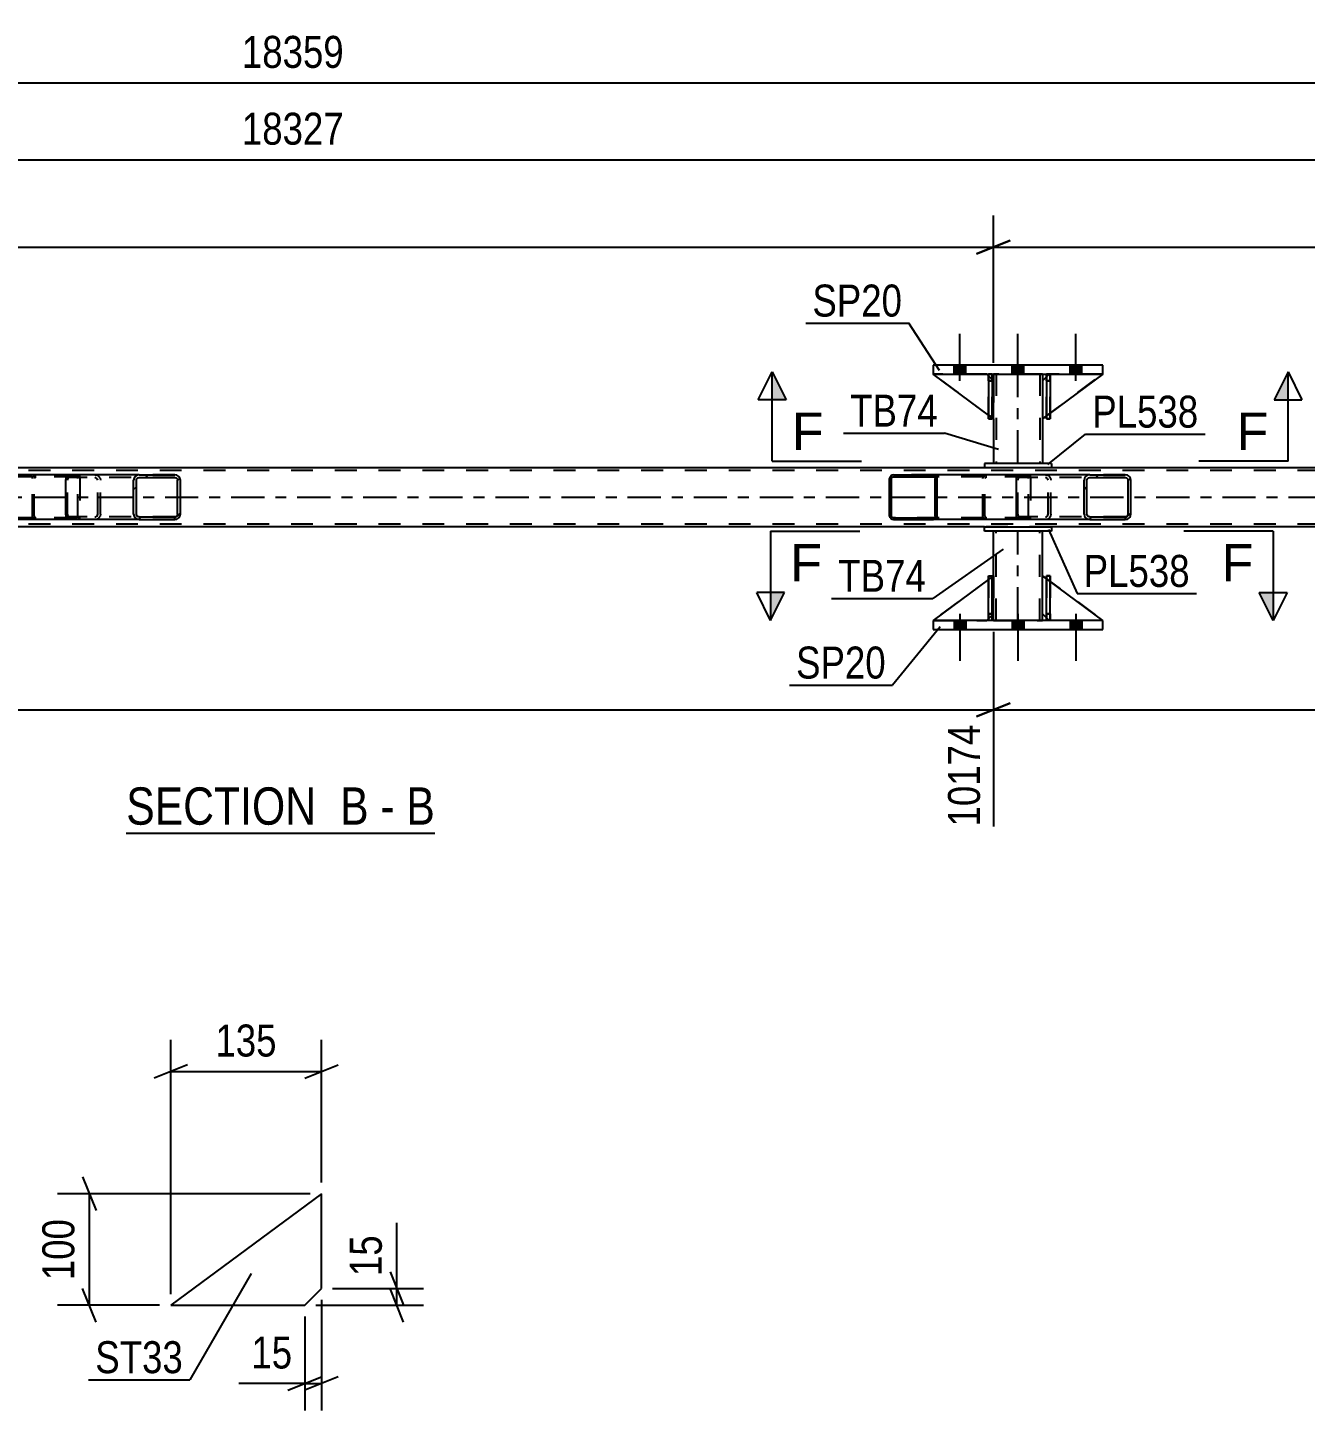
# Model space of a CAD drawing. Header units: millimetres. Extents: x 0 to 841, y 0 to 594.
# Drawn here: x 408 to 522.5, y 166.2 to 290.1 of the extents above; entities that cross this region are included whole.
import ezdxf

# ---------------------------------------------------------------- set-up
doc = ezdxf.new("R2010")
doc.units = ezdxf.units.MM
doc.linetypes.add('DXK_LINE_DOT2', pattern=[3.9198, 1.9599, -1.9599])
doc.linetypes.add('DXK_LINE_DOT3', pattern=[5.9187, 2.979, -0.9799, 0.9799, -0.9799])
doc.styles.add('Arial', font='ARIAL.TTF', dxfattribs={"height": 0.2})
doc.styles.add('Arial Narrow', font='ARIALN.TTF', dxfattribs={"height": 0.2})

# ---------------------------------------------------------------- blocks, each defined once
blk = doc.blocks.new('Unknown-814748569-12 - 2466')
at = {"color": 6, "linetype": 'Continuous'}
blk.add_line((416.86, 217.97), (444.5, 217.97), dxfattribs=at)
at = {"color": 0, "linetype": 'Continuous'}
for points in [[(434.97, 218.72), (434.97, 222.22), (416.86, 222.22), (416.86, 218.72)], [(438.57, 218.72), (438.57, 222.22), (436.02, 222.22), (436.02, 218.72)], [(440.9, 218.72), (440.9, 222.22), (439.62, 222.22), (439.62, 218.72)], [(444.5, 218.72), (444.5, 222.22), (441.95, 222.22), (441.95, 218.72)]]:
    blk.add_wipeout(points, dxfattribs=at)
at = {"color": 7, "linetype": 'Continuous', "style": 'Arial Narrow'}
for s, p in [('SECTION ', (416.86, 218.72)), ('B', (436.02, 218.72)), ('B', (441.95, 218.72)), ('-', (439.62, 218.72))]:
    blk.add_text(s, height=3.34, dxfattribs=at).set_placement(p)
blk = doc.blocks.new('Part-814748569-2548 - 2466')
at = {"color": 7, "linetype": 'DXK_LINE_DOT2'}
for p, q in [((762.85, 250.45), (100.73, 250.45)), ((499.73, 250.69), (493.73, 250.69)), ((762.85, 245.65), (100.73, 245.65)), ((499.73, 245.41), (493.73, 245.41))]:
    blk.add_line(p, q, dxfattribs=at)
at = {"color": 2, "linetype": 'Continuous'}
for p, q in [((493.73, 250.69), (244.33, 250.69)), ((664, 250.69), (499.73, 250.69)), ((493.73, 245.41), (244.33, 245.41)), ((664, 245.41), (499.73, 245.41))]:
    blk.add_line(p, q, dxfattribs=at)
at = {"color": 7, "linetype": 'DXK_LINE_DOT3'}
blk.add_line((100.73, 248.05), (762.85, 248.05), dxfattribs=at)
blk = doc.blocks.new('Bolt-814748569-2501 - 2466')
at = {"linetype": 'Continuous'}
for points in [[(491.01, 259.09), (492.05, 259.09), (492.05, 259.89), (491.01, 259.89)], [(491.01, 259.09), (492.05, 259.09), (492.05, 259.89), (491.01, 259.89)], [(491.01, 259.09), (492.05, 259.09), (492.05, 259.89), (491.01, 259.89)], [(496.21, 259.09), (497.25, 259.09), (497.25, 259.89), (496.21, 259.89)], [(496.21, 259.09), (497.25, 259.09), (497.25, 259.89), (496.21, 259.89)], [(501.41, 259.09), (502.45, 259.09), (502.45, 259.89), (501.41, 259.89)], [(501.41, 259.09), (502.45, 259.09), (502.45, 259.89), (501.41, 259.89)], [(501.41, 259.09), (502.45, 259.09), (502.45, 259.89), (501.41, 259.89)]]:
    blk.add_hatch(color=1, dxfattribs=at).paths.add_polyline_path(points)
at = {"color": 1, "linetype": 'Continuous'}
for p, q in [((491.53, 258.49), (491.53, 262.69)), ((491.53, 258.49), (491.53, 262.69)), ((491.53, 258.49), (491.53, 262.69)), ((496.73, 258.49), (496.73, 262.69)), ((496.73, 258.49), (496.73, 262.69)), ((501.93, 258.49), (501.93, 262.69)), ((501.93, 258.49), (501.93, 262.69)), ((501.93, 258.49), (501.93, 262.69)), ((491.01, 259.09), (491.01, 259.89)), ((491.01, 259.09), (491.01, 259.89)), ((491.01, 259.09), (491.01, 259.89)), ((492.05, 259.09), (492.05, 259.89)), ((492.05, 259.09), (492.05, 259.89)), ((492.05, 259.09), (492.05, 259.89)), ((496.21, 259.09), (496.21, 259.89)), ((496.21, 259.09), (496.21, 259.89)), ((497.25, 259.09), (497.25, 259.89)), ((497.25, 259.09), (497.25, 259.89)), ((501.41, 259.09), (501.41, 259.89)), ((501.41, 259.09), (501.41, 259.89)), ((501.41, 259.09), (501.41, 259.89)), ((502.45, 259.09), (502.45, 259.89)), ((502.45, 259.09), (502.45, 259.89)), ((502.45, 259.09), (502.45, 259.89))]:
    blk.add_line(p, q, dxfattribs=at)
blk = doc.blocks.new('Bolt-814748569-2502 - 2466')
at = {"linetype": 'Continuous'}
for points in [[(492.05, 237.01), (491.01, 237.01), (491.01, 236.21), (492.05, 236.21)], [(492.05, 237.01), (491.01, 237.01), (491.01, 236.21), (492.05, 236.21)], [(492.05, 237.01), (491.01, 237.01), (491.01, 236.21), (492.05, 236.21)], [(497.25, 237.01), (496.21, 237.01), (496.21, 236.21), (497.25, 236.21)], [(497.25, 237.01), (496.21, 237.01), (496.21, 236.21), (497.25, 236.21)], [(502.45, 237.01), (501.41, 237.01), (501.41, 236.21), (502.45, 236.21)], [(502.45, 237.01), (501.41, 237.01), (501.41, 236.21), (502.45, 236.21)], [(502.45, 237.01), (501.41, 237.01), (501.41, 236.21), (502.45, 236.21)]]:
    blk.add_hatch(color=1, dxfattribs=at).paths.add_polyline_path(points)
at = {"color": 1, "linetype": 'Continuous'}
for p, q in [((491.01, 237.01), (491.01, 236.21)), ((491.01, 237.01), (491.01, 236.21)), ((491.01, 237.01), (491.01, 236.21)), ((491.53, 237.61), (491.53, 233.41)), ((491.53, 237.61), (491.53, 233.41)), ((491.53, 237.61), (491.53, 233.41)), ((492.05, 237.01), (492.05, 236.21)), ((492.05, 237.01), (492.05, 236.21)), ((492.05, 237.01), (492.05, 236.21)), ((496.21, 237.01), (496.21, 236.21)), ((496.21, 237.01), (496.21, 236.21)), ((496.73, 237.61), (496.73, 233.41)), ((496.73, 237.61), (496.73, 233.41)), ((497.25, 237.01), (497.25, 236.21)), ((497.25, 237.01), (497.25, 236.21)), ((501.41, 237.01), (501.41, 236.21)), ((501.41, 237.01), (501.41, 236.21)), ((501.41, 237.01), (501.41, 236.21)), ((501.93, 237.61), (501.93, 233.41)), ((501.93, 237.61), (501.93, 233.41)), ((501.93, 237.61), (501.93, 233.41)), ((502.45, 237.01), (502.45, 236.21)), ((502.45, 237.01), (502.45, 236.21)), ((502.45, 237.01), (502.45, 236.21))]:
    blk.add_line(p, q, dxfattribs=at)
blk = doc.blocks.new('Part-814748569-2606 - 2466')
at = {"color": 7, "linetype": 'DXK_LINE_DOT2'}
for p, q in [((494.53, 255.09), (489.13, 259.09)), ((489.13, 259.09), (493.93, 259.09)), ((493.93, 259.09), (494.53, 258.49)), ((494.53, 258.49), (493.93, 259.09)), ((494.53, 258.49), (494.53, 255.09)), ((494.53, 258.49), (494.53, 258.49)), ((494.53, 258.49), (494.53, 255.09))]:
    blk.add_line(p, q, dxfattribs=at)
blk = doc.blocks.new('Part-814748569-2532 - 2466')
at = {"linetype": 'Continuous'}
h = blk.add_hatch(dxfattribs=at)
h.set_pattern_fill('', scale=0.7, style=0, pattern_type=0)
h.set_pattern_definition([(45, (489.4734, 249.8544), (-1.57154, 1.57154), [])])
h.paths.add_polyline_path([(489.5, 249.73), (489.47, 249.85), (489.4, 249.96), (489.29, 250.03), (489.16, 250.05), (485.58, 250.05), (485.45, 250.03), (485.34, 249.96), (485.27, 249.85), (485.24, 249.73), (485.24, 246.37), (485.27, 246.25), (485.34, 246.15), (485.45, 246.08), (485.58, 246.05), (489.16, 246.05), (489.29, 246.08), (489.4, 246.15), (489.47, 246.25), (489.5, 246.37)])
h.paths.add_polyline_path([(489.32, 246.31), (489.28, 246.26), (489.22, 246.22), (489.16, 246.21), (485.58, 246.21), (485.52, 246.22), (485.46, 246.26), (485.43, 246.31), (485.41, 246.37), (485.41, 249.73), (485.43, 249.79), (485.46, 249.85), (485.52, 249.88), (485.58, 249.89), (489.16, 249.89), (489.22, 249.88), (489.28, 249.85), (489.32, 249.79), (489.33, 249.73), (489.33, 246.37)])
at = {"color": 2, "linetype": 'Continuous'}
for p, q in [((485.27, 249.85), (485.24, 249.73)), ((485.24, 246.37), (485.24, 249.73)), ((485.41, 249.73), (485.43, 249.79)), ((485.41, 246.37), (485.41, 249.73)), ((485.43, 249.79), (485.46, 249.85)), ((485.58, 250.05), (485.45, 250.03)), ((485.46, 249.85), (485.52, 249.88)), ((485.52, 249.88), (485.58, 249.89)), ((485.58, 250.05), (489.16, 250.05)), ((485.58, 249.89), (489.16, 249.89)), ((496.86, 250.05), (489.16, 250.05)), ((489.29, 250.03), (489.16, 250.05)), ((489.16, 249.89), (489.22, 249.88)), ((489.22, 249.88), (489.28, 249.85)), ((489.28, 249.85), (489.32, 249.79)), ((489.32, 249.79), (489.33, 249.73)), ((489.33, 246.37), (489.33, 249.73)), ((489.5, 249.73), (489.47, 249.85)), ((489.5, 246.37), (489.5, 249.73)), ((485.24, 246.37), (485.27, 246.25)), ((485.43, 246.31), (485.41, 246.37)), ((485.46, 246.26), (485.43, 246.31)), ((485.45, 246.08), (485.58, 246.05)), ((485.52, 246.22), (485.46, 246.26)), ((485.58, 246.21), (485.52, 246.22)), ((485.58, 246.21), (489.16, 246.21)), ((485.58, 246.05), (489.16, 246.05)), ((489.22, 246.22), (489.16, 246.21)), ((489.16, 246.05), (489.29, 246.08)), ((496.86, 246.05), (489.16, 246.05)), ((489.28, 246.26), (489.22, 246.22)), ((489.32, 246.31), (489.28, 246.26)), ((489.33, 246.37), (489.32, 246.31)), ((489.47, 246.25), (489.5, 246.37))]:
    blk.add_line(p, q, dxfattribs=at)
at = {"color": 7, "linetype": 'DXK_LINE_DOT2'}
for p, q in [((489.16, 250.05), (485.58, 250.05)), ((497.51, 249.89), (485.58, 249.89)), ((493.59, 249.73), (493.62, 249.85)), ((493.59, 246.37), (493.59, 249.73)), ((493.78, 249.79), (493.76, 249.73)), ((493.76, 246.37), (493.76, 249.73)), ((493.81, 249.85), (493.78, 249.79)), ((493.8, 250.03), (493.93, 250.05)), ((493.81, 249.85), (493.83, 249.85)), ((493.83, 249.85), (493.87, 249.88)), ((493.87, 249.88), (493.93, 249.89)), ((497.51, 250.05), (496.86, 250.05)), ((497.51, 250.05), (497.64, 250.03)), ((497.57, 249.88), (497.51, 249.89)), ((497.63, 249.85), (497.57, 249.88)), ((497.67, 249.79), (497.63, 249.85)), ((497.68, 249.73), (497.67, 249.79)), ((497.68, 246.37), (497.68, 249.73)), ((497.82, 249.85), (497.84, 249.76)), ((497.84, 249.76), (497.85, 249.73)), ((497.85, 249.73), (497.85, 246.37)), ((497.51, 246.21), (485.58, 246.21)), ((489.16, 246.05), (485.58, 246.05)), ((493.62, 246.25), (493.59, 246.37)), ((493.76, 246.37), (493.78, 246.31)), ((493.78, 246.31), (493.81, 246.26)), ((493.93, 246.05), (493.8, 246.08)), ((493.81, 246.26), (493.83, 246.25)), ((493.83, 246.25), (493.87, 246.22)), ((493.87, 246.22), (493.93, 246.21)), ((497.51, 246.05), (496.86, 246.05)), ((497.51, 246.21), (497.57, 246.22)), ((497.64, 246.08), (497.51, 246.05)), ((497.57, 246.22), (497.63, 246.26)), ((497.63, 246.26), (497.67, 246.31)), ((497.67, 246.31), (497.68, 246.37)), ((497.85, 246.37), (497.82, 246.25))]:
    blk.add_line(p, q, dxfattribs=at)
at = {"color": 2, "linetype": 'Continuous'}
for centre, start, end in [((485.57, 249.72), 110.7583, 155.68), ((489.17, 249.72), 24.32, 69.2417), ((485.57, 246.39), 204.32, 249.2417), ((489.17, 246.39), 290.7583, 335.68)]:
    blk.add_arc(centre, 0.331, start, end, dxfattribs=at)
at = {"color": 7, "linetype": 'DXK_LINE_DOT2'}
for centre, start, end in [((493.92, 249.72), 110.7583, 155.68), ((497.52, 249.72), 24.32, 69.2417), ((493.92, 246.39), 204.32, 249.2417), ((497.52, 246.39), 290.7583, 335.68)]:
    blk.add_arc(centre, 0.331, start, end, dxfattribs=at)
blk = doc.blocks.new('Part-814748569-2533 - 2466')
at = {"linetype": 'Continuous'}
h = blk.add_hatch(dxfattribs=at)
h.set_pattern_fill('', scale=0.7, style=0, pattern_type=0)
h.set_pattern_definition([(45, (421.6711, 249.7557), (-1.57154, 1.57154), [])])
h.paths.add_polyline_path([(421.71, 249.57), (421.67, 249.76), (421.56, 249.91), (421.4, 250.02), (421.21, 250.05), (418.02, 250.05), (417.83, 250.02), (417.67, 249.91), (417.56, 249.76), (417.52, 249.57), (417.52, 246.53), (417.56, 246.35), (417.67, 246.19), (417.83, 246.09), (418.02, 246.05), (421.21, 246.05), (421.4, 246.09), (421.56, 246.19), (421.67, 246.35), (421.71, 246.53)])
h.paths.add_polyline_path([(421.44, 246.44), (421.38, 246.36), (421.3, 246.31), (421.21, 246.29), (418.02, 246.29), (417.93, 246.31), (417.84, 246.36), (417.79, 246.44), (417.77, 246.53), (417.77, 249.57), (417.79, 249.66), (417.84, 249.74), (417.93, 249.79), (418.02, 249.81), (421.21, 249.81), (421.3, 249.79), (421.38, 249.74), (421.44, 249.66), (421.46, 249.57), (421.46, 246.53)])
at = {"color": 2, "linetype": 'Continuous'}
for p, q in [((411.45, 249.57), (411.47, 249.76)), ((411.45, 246.53), (411.45, 249.57)), ((411.47, 249.76), (411.53, 249.91)), ((411.53, 249.91), (411.62, 250.02)), ((411.62, 250.02), (411.72, 250.05)), ((418.02, 250.05), (411.72, 250.05)), ((417.56, 249.76), (417.52, 249.57)), ((417.52, 246.53), (417.52, 249.57)), ((417.77, 249.57), (417.79, 249.66)), ((417.77, 246.53), (417.77, 249.57)), ((417.79, 249.66), (417.84, 249.74)), ((418.02, 250.05), (417.83, 250.02)), ((417.84, 249.74), (417.93, 249.79)), ((417.93, 249.79), (418.02, 249.81)), ((418.02, 250.05), (421.21, 250.05)), ((418.02, 249.81), (421.21, 249.81)), ((421.4, 250.02), (421.21, 250.05)), ((421.21, 249.81), (421.3, 249.79)), ((421.3, 249.79), (421.38, 249.74)), ((421.38, 249.74), (421.44, 249.66)), ((421.44, 249.66), (421.46, 249.57)), ((421.46, 246.53), (421.46, 249.57)), ((421.71, 249.57), (421.67, 249.76)), ((421.71, 246.53), (421.71, 249.57)), ((411.47, 246.35), (411.45, 246.53)), ((417.52, 246.53), (417.56, 246.35)), ((417.79, 246.44), (417.77, 246.53)), ((421.46, 246.53), (421.44, 246.44)), ((421.67, 246.35), (421.71, 246.53)), ((411.53, 246.19), (411.47, 246.35)), ((411.62, 246.09), (411.53, 246.19)), ((411.72, 246.05), (411.62, 246.09)), ((418.02, 246.05), (411.72, 246.05)), ((417.84, 246.36), (417.79, 246.44)), ((417.83, 246.09), (418.02, 246.05)), ((417.93, 246.31), (417.84, 246.36)), ((418.02, 246.29), (417.93, 246.31)), ((418.02, 246.29), (421.21, 246.29)), ((418.02, 246.05), (421.21, 246.05)), ((421.3, 246.31), (421.21, 246.29)), ((421.21, 246.05), (421.4, 246.09)), ((421.38, 246.36), (421.3, 246.31)), ((421.44, 246.44), (421.38, 246.36))]:
    blk.add_line(p, q, dxfattribs=at)
at = {"color": 7, "linetype": 'DXK_LINE_DOT2'}
for p, q in [((411.6, 249.66), (411.59, 249.57)), ((411.59, 246.53), (411.59, 249.57)), ((411.63, 249.74), (411.6, 249.66)), ((411.67, 249.79), (411.63, 249.74)), ((411.72, 249.81), (411.67, 249.79)), ((421.21, 249.81), (411.72, 249.81)), ((412.71, 249.81), (412.71, 250.05)), ((414.06, 250.05), (414.25, 250.02)), ((414.15, 249.79), (414.06, 249.81)), ((414.23, 249.74), (414.15, 249.79)), ((414.29, 249.66), (414.23, 249.74)), ((414.31, 249.57), (414.29, 249.66)), ((414.31, 246.53), (414.31, 249.57)), ((414.52, 249.76), (414.56, 249.57)), ((414.56, 246.53), (414.56, 249.57)), ((421.21, 250.05), (418.02, 250.05)), ((411.59, 246.53), (411.6, 246.44)), ((414.29, 246.44), (414.31, 246.53)), ((414.56, 246.53), (414.52, 246.35)), ((411.6, 246.44), (411.63, 246.36)), ((411.63, 246.36), (411.67, 246.31)), ((411.67, 246.31), (411.72, 246.29)), ((421.21, 246.29), (411.72, 246.29)), ((412.71, 246.05), (412.71, 246.29)), ((414.06, 246.29), (414.15, 246.31)), ((414.25, 246.09), (414.06, 246.05)), ((414.15, 246.31), (414.23, 246.36)), ((414.23, 246.36), (414.29, 246.44)), ((421.21, 246.05), (418.02, 246.05))]:
    blk.add_line(p, q, dxfattribs=at)
for centre, start, end in [((414.07, 249.56), 23.8494, 68.8059), ((414.07, 246.55), 291.1941, 336.1506)]:
    blk.add_arc(centre, 0.492, start, end, dxfattribs=at)
at = {"color": 2, "linetype": 'Continuous'}
for centre, start, end in [((418.01, 249.56), 111.1941, 156.1506), ((421.22, 249.56), 23.8494, 68.8059), ((418.01, 246.55), 203.8494, 248.8059), ((421.22, 246.55), 291.1941, 336.1506)]:
    blk.add_arc(centre, 0.492, start, end, dxfattribs=at)
blk = doc.blocks.new('Part-814748569-2603 - 2466')
at = {"color": 7, "linetype": 'DXK_LINE_DOT2'}
for p, q in [((494.09, 258.49), (494.09, 259.09)), ((494.09, 259.09), (494.09, 259.09)), ((494.09, 259.09), (494.09, 255.09)), ((494.41, 259.09), (494.09, 259.09)), ((494.41, 258.49), (494.41, 259.09)), ((494.41, 255.09), (494.41, 259.09)), ((494.09, 255.09), (494.09, 258.49)), ((494.09, 258.49), (494.41, 258.49)), ((494.41, 258.49), (494.41, 255.09)), ((494.09, 255.09), (494.41, 255.09))]:
    blk.add_line(p, q, dxfattribs=at)
blk = doc.blocks.new('Part-814748569-2605 - 2466')
at = {"color": 2, "linetype": 'Continuous'}
for p, q in [((494.41, 259.09), (494.09, 259.09)), ((494.09, 259.09), (494.09, 255.09)), ((494.41, 259.09), (494.41, 259.09)), ((494.41, 259.09), (494.41, 255.09)), ((494.41, 255.09), (494.09, 255.09))]:
    blk.add_line(p, q, dxfattribs=at)
at = {"color": 7, "linetype": 'DXK_LINE_DOT2'}
for p, q in [((494.09, 258.49), (494.09, 259.09)), ((494.41, 258.49), (494.41, 259.09)), ((494.41, 259.09), (494.41, 259.09)), ((494.41, 258.49), (494.09, 258.49)), ((494.09, 258.49), (494.09, 255.09)), ((494.41, 255.09), (494.41, 258.49))]:
    blk.add_line(p, q, dxfattribs=at)
blk = doc.blocks.new('Part-814748569-2607 - 2466')
at = {"color": 2, "linetype": 'Continuous'}
for p, q in [((494.09, 255.42), (489.13, 259.09)), ((494.09, 258.94), (493.93, 259.09)), ((494.53, 258.49), (494.41, 258.62)), ((494.53, 258.49), (494.53, 258.49)), ((494.53, 255.09), (494.53, 258.49)), ((494.41, 255.19), (494.53, 255.09)), ((494.53, 255.09), (494.53, 255.09))]:
    blk.add_line(p, q, dxfattribs=at)
at = {"color": 7, "linetype": 'DXK_LINE_DOT2'}
for p, q in [((493.93, 259.09), (489.13, 259.09)), ((493.93, 259.09), (494.53, 258.49)), ((494.41, 258.62), (494.09, 258.94)), ((494.53, 258.49), (494.53, 255.09)), ((494.41, 255.19), (494.09, 255.42))]:
    blk.add_line(p, q, dxfattribs=at)
blk = doc.blocks.new('Part-814748569-2608 - 2466')
at = {"color": 7, "linetype": 'DXK_LINE_DOT2'}
for p, q in [((499.53, 259.09), (498.93, 258.49)), ((498.93, 255.09), (504.33, 259.09)), ((504.33, 259.09), (499.53, 259.09)), ((498.93, 258.49), (498.93, 255.09))]:
    blk.add_line(p, q, dxfattribs=at)
blk = doc.blocks.new('Part-814748569-2627 - 2466')
at = {"color": 7, "linetype": 'DXK_LINE_DOT2'}
for p, q in [((499.29, 258.49), (499.29, 259.09)), ((499.29, 259.09), (499.29, 259.09)), ((499.29, 259.09), (499.29, 255.09)), ((499.61, 259.09), (499.29, 259.09)), ((499.61, 258.49), (499.61, 259.09)), ((499.61, 255.09), (499.61, 259.09)), ((499.29, 255.09), (499.29, 258.49)), ((499.29, 258.49), (499.61, 258.49)), ((499.61, 258.49), (499.61, 255.09)), ((499.29, 255.09), (499.61, 255.09))]:
    blk.add_line(p, q, dxfattribs=at)
blk = doc.blocks.new('Part-814748569-2685 - 2466')
at = {"color": 2, "linetype": 'Continuous'}
for p, q in [((499.61, 259.09), (499.29, 259.09)), ((499.29, 259.09), (499.29, 255.09)), ((499.61, 259.09), (499.61, 259.09)), ((499.61, 259.09), (499.61, 255.09)), ((499.61, 255.09), (499.29, 255.09))]:
    blk.add_line(p, q, dxfattribs=at)
at = {"color": 7, "linetype": 'DXK_LINE_DOT2'}
for p, q in [((499.29, 258.49), (499.29, 259.09)), ((499.61, 258.49), (499.61, 259.09)), ((499.61, 259.09), (499.61, 259.09)), ((499.61, 258.49), (499.29, 258.49)), ((499.29, 258.49), (499.29, 255.09)), ((499.61, 255.09), (499.61, 258.49))]:
    blk.add_line(p, q, dxfattribs=at)
blk = doc.blocks.new('Part-814748569-2690 - 2466')
at = {"color": 2, "linetype": 'Continuous'}
for p, q in [((494.53, 241.01), (494.53, 245.01)), ((498.93, 241.01), (498.93, 245.01)), ((494.53, 237.01), (494.53, 237.61)), ((498.93, 237.01), (498.93, 237.61))]:
    blk.add_line(p, q, dxfattribs=at)
at = {"color": 7, "linetype": 'DXK_LINE_DOT2'}
for p, q in [((498.93, 245.01), (494.53, 245.01)), ((494.77, 237.01), (494.77, 245.01)), ((498.69, 237.01), (498.69, 245.01)), ((494.53, 237.61), (494.53, 241.01)), ((498.93, 237.61), (498.93, 241.01)), ((494.53, 237.01), (498.93, 237.01))]:
    blk.add_line(p, q, dxfattribs=at)
at = {"color": 7, "linetype": 'DXK_LINE_DOT3'}
blk.add_line((496.73, 237.01), (496.73, 245.01), dxfattribs=at)
blk = doc.blocks.new('Part-814748569-2695 - 2466')
at = {"color": 2, "linetype": 'Continuous'}
for p, q in [((493.73, 245.41), (499.73, 245.41)), ((493.73, 245.01), (493.73, 245.41)), ((499.73, 245.41), (499.73, 245.01)), ((499.73, 245.01), (493.73, 245.01))]:
    blk.add_line(p, q, dxfattribs=at)
blk = doc.blocks.new('Part-814748569-2700 - 2466')
at = {"color": 2, "linetype": 'Continuous'}
for p, q in [((499.73, 251.09), (493.73, 251.09)), ((493.73, 251.09), (493.73, 250.69)), ((499.73, 250.69), (493.73, 250.69)), ((499.73, 251.09), (499.73, 250.69))]:
    blk.add_line(p, q, dxfattribs=at)
blk = doc.blocks.new('Part-814748569-2705 - 2466')
at = {"color": 2, "linetype": 'Continuous'}
for p, q in [((494.53, 259.09), (494.53, 258.49)), ((498.93, 259.09), (498.93, 258.49)), ((494.53, 255.09), (494.53, 251.09)), ((498.93, 255.09), (498.93, 251.09))]:
    blk.add_line(p, q, dxfattribs=at)
at = {"color": 7, "linetype": 'DXK_LINE_DOT2'}
for p, q in [((498.93, 259.09), (494.53, 259.09)), ((494.77, 259.09), (494.77, 251.09)), ((498.69, 259.09), (498.69, 251.09)), ((494.53, 258.49), (494.53, 255.09)), ((498.93, 258.49), (498.93, 255.09)), ((498.93, 251.09), (494.53, 251.09))]:
    blk.add_line(p, q, dxfattribs=at)
at = {"color": 7, "linetype": 'DXK_LINE_DOT3'}
blk.add_line((496.73, 251.09), (496.73, 259.09), dxfattribs=at)
blk = doc.blocks.new('Part-814748569-2712 - 2466')
at = {"color": 2, "linetype": 'Continuous'}
for p, q in [((499.29, 237.01), (499.29, 241.01)), ((499.29, 241.01), (499.61, 241.01)), ((499.61, 237.01), (499.61, 241.01)), ((499.29, 237.01), (499.29, 237.01)), ((499.61, 237.01), (499.29, 237.01))]:
    blk.add_line(p, q, dxfattribs=at)
at = {"color": 7, "linetype": 'DXK_LINE_DOT2'}
for p, q in [((499.29, 241.01), (499.29, 237.61)), ((499.61, 237.61), (499.61, 241.01)), ((499.29, 237.61), (499.29, 237.01)), ((499.29, 237.61), (499.61, 237.61)), ((499.61, 237.01), (499.61, 237.61)), ((499.61, 237.01), (499.61, 237.01))]:
    blk.add_line(p, q, dxfattribs=at)
blk = doc.blocks.new('Part-814748569-2714 - 2466')
at = {"color": 7, "linetype": 'DXK_LINE_DOT2'}
for p, q in [((499.61, 241.01), (499.29, 241.01)), ((499.29, 237.61), (499.29, 241.01)), ((499.29, 241.01), (499.29, 237.01)), ((499.61, 241.01), (499.61, 237.61)), ((499.61, 237.01), (499.61, 241.01)), ((499.61, 237.61), (499.29, 237.61)), ((499.29, 237.01), (499.29, 237.61)), ((499.61, 237.01), (499.29, 237.01)), ((499.61, 237.61), (499.61, 237.01)), ((499.61, 237.01), (499.61, 237.01))]:
    blk.add_line(p, q, dxfattribs=at)
blk = doc.blocks.new('Part-814748569-2716 - 2466')
at = {"linetype": 'Continuous'}
h = blk.add_hatch(dxfattribs=at)
h.set_pattern_fill('', scale=0.7, style=0, pattern_type=0)
h.set_pattern_definition([(45, (404.3392, 249.8544), (-1.57154, 1.57154), [])])
h.paths.add_polyline_path([(404.37, 249.73), (404.34, 249.85), (404.27, 249.96), (404.15, 250.03), (404.02, 250.05), (400.45, 250.05), (400.32, 250.03), (400.21, 249.96), (400.13, 249.85), (400.11, 249.73), (400.11, 246.37), (400.13, 246.25), (400.21, 246.15), (400.32, 246.08), (400.45, 246.05), (404.02, 246.05), (404.15, 246.08), (404.27, 246.15), (404.34, 246.25), (404.37, 246.37)])
h.paths.add_polyline_path([(404.18, 246.31), (404.14, 246.26), (404.09, 246.22), (404.02, 246.21), (400.45, 246.21), (400.38, 246.22), (400.33, 246.26), (400.29, 246.31), (400.28, 246.37), (400.28, 249.73), (400.29, 249.79), (400.33, 249.85), (400.38, 249.88), (400.45, 249.89), (404.02, 249.89), (404.09, 249.88), (404.14, 249.85), (404.18, 249.79), (404.19, 249.73), (404.19, 246.37)])
at = {"color": 2, "linetype": 'Continuous'}
for p, q in [((400.13, 249.85), (400.11, 249.73)), ((400.11, 246.37), (400.11, 249.73)), ((400.28, 249.73), (400.29, 249.79)), ((400.28, 246.37), (400.28, 249.73)), ((400.29, 249.79), (400.33, 249.85)), ((400.45, 250.05), (400.32, 250.03)), ((400.33, 249.85), (400.38, 249.88)), ((400.38, 249.88), (400.45, 249.89)), ((400.45, 250.05), (404.02, 250.05)), ((400.45, 249.89), (404.02, 249.89)), ((411.72, 250.05), (404.02, 250.05)), ((404.15, 250.03), (404.02, 250.05)), ((404.02, 249.89), (404.09, 249.88)), ((404.09, 249.88), (404.14, 249.85)), ((404.14, 249.85), (404.18, 249.79)), ((404.18, 249.79), (404.19, 249.73)), ((404.19, 246.37), (404.19, 249.73)), ((404.37, 249.73), (404.34, 249.85)), ((404.37, 246.37), (404.37, 249.73)), ((400.11, 246.37), (400.13, 246.25)), ((400.29, 246.31), (400.28, 246.37)), ((400.33, 246.26), (400.29, 246.31)), ((400.32, 246.08), (400.45, 246.05)), ((400.38, 246.22), (400.33, 246.26)), ((400.45, 246.21), (400.38, 246.22)), ((400.45, 246.21), (404.02, 246.21)), ((400.45, 246.05), (404.02, 246.05)), ((404.09, 246.22), (404.02, 246.21)), ((404.02, 246.05), (404.15, 246.08)), ((411.72, 246.05), (404.02, 246.05)), ((404.14, 246.26), (404.09, 246.22)), ((404.18, 246.31), (404.14, 246.26)), ((404.19, 246.37), (404.18, 246.31)), ((404.34, 246.25), (404.37, 246.37))]:
    blk.add_line(p, q, dxfattribs=at)
at = {"color": 7, "linetype": 'DXK_LINE_DOT2'}
for p, q in [((404.02, 250.05), (400.45, 250.05)), ((412.37, 249.89), (400.45, 249.89)), ((408.46, 249.73), (408.48, 249.85)), ((408.46, 246.37), (408.46, 249.73)), ((408.64, 249.79), (408.63, 249.73)), ((408.63, 246.37), (408.63, 249.73)), ((408.68, 249.85), (408.64, 249.79)), ((408.67, 250.03), (408.8, 250.05)), ((408.68, 249.85), (408.69, 249.85)), ((408.69, 249.85), (408.73, 249.88)), ((408.73, 249.88), (408.8, 249.89)), ((412.37, 250.05), (411.72, 250.05)), ((412.37, 250.05), (412.5, 250.03)), ((412.44, 249.88), (412.37, 249.89)), ((412.49, 249.85), (412.44, 249.88)), ((412.53, 249.79), (412.49, 249.85)), ((412.54, 249.73), (412.53, 249.79)), ((412.54, 246.37), (412.54, 249.73)), ((412.69, 249.85), (412.71, 249.76)), ((412.71, 249.76), (412.71, 249.73)), ((412.71, 249.73), (412.71, 246.37)), ((412.37, 246.21), (400.45, 246.21)), ((404.02, 246.05), (400.45, 246.05)), ((408.48, 246.25), (408.46, 246.37)), ((408.63, 246.37), (408.64, 246.31)), ((408.64, 246.31), (408.68, 246.26)), ((408.8, 246.05), (408.67, 246.08)), ((408.68, 246.26), (408.69, 246.25)), ((408.69, 246.25), (408.73, 246.22)), ((408.73, 246.22), (408.8, 246.21)), ((412.37, 246.05), (411.72, 246.05)), ((412.37, 246.21), (412.44, 246.22)), ((412.5, 246.08), (412.37, 246.05)), ((412.44, 246.22), (412.49, 246.26)), ((412.49, 246.26), (412.53, 246.31)), ((412.53, 246.31), (412.54, 246.37)), ((412.71, 246.37), (412.69, 246.25))]:
    blk.add_line(p, q, dxfattribs=at)
at = {"color": 2, "linetype": 'Continuous'}
for centre, start, end in [((400.44, 249.72), 110.7583, 155.68), ((404.04, 249.72), 24.32, 69.2417), ((400.44, 246.39), 204.32, 249.2417), ((404.04, 246.39), 290.7583, 335.68)]:
    blk.add_arc(centre, 0.331, start, end, dxfattribs=at)
at = {"color": 7, "linetype": 'DXK_LINE_DOT2'}
for centre, start, end in [((408.79, 249.72), 110.7583, 155.68), ((412.39, 249.72), 24.32, 69.2417), ((408.79, 246.39), 204.32, 249.2417), ((412.39, 246.39), 290.7583, 335.68)]:
    blk.add_arc(centre, 0.331, start, end, dxfattribs=at)
blk = doc.blocks.new('Part-814748569-2731 - 2466')
at = {"color": 2, "linetype": 'Continuous'}
for p, q in [((504.33, 259.89), (489.13, 259.89)), ((489.13, 259.89), (489.13, 259.09)), ((489.13, 259.09), (504.33, 259.09)), ((504.33, 259.09), (504.33, 259.89))]:
    blk.add_line(p, q, dxfattribs=at)
blk = doc.blocks.new('Part-814748569-2736 - 2466')
at = {"color": 2, "linetype": 'Continuous'}
for p, q in [((504.33, 237.01), (489.13, 237.01)), ((489.13, 237.01), (489.13, 236.21)), ((504.33, 236.21), (504.33, 237.01)), ((489.13, 236.21), (504.33, 236.21))]:
    blk.add_line(p, q, dxfattribs=at)
blk = doc.blocks.new('Part-814748569-2737 - 2466')
at = {"color": 2, "linetype": 'Continuous'}
for p, q in [((498.93, 237.61), (498.93, 241.01)), ((499.29, 240.75), (498.93, 241.01)), ((504.33, 237.01), (499.61, 240.51)), ((499.29, 237.26), (498.93, 237.61))]:
    blk.add_line(p, q, dxfattribs=at)
at = {"color": 7, "linetype": 'DXK_LINE_DOT2'}
for p, q in [((499.61, 240.51), (499.29, 240.75)), ((499.53, 237.01), (499.29, 237.26)), ((504.33, 237.01), (499.53, 237.01)), ((504.33, 237.01), (504.33, 237.01)), ((504.33, 237.01), (504.33, 237.01))]:
    blk.add_line(p, q, dxfattribs=at)
blk = doc.blocks.new('Part-814748569-2738 - 2466')
at = {"color": 7, "linetype": 'DXK_LINE_DOT2'}
for p, q in [((498.93, 237.61), (498.93, 241.01)), ((498.93, 241.01), (504.33, 237.01)), ((499.53, 237.01), (498.93, 237.61)), ((504.33, 237.01), (499.53, 237.01))]:
    blk.add_line(p, q, dxfattribs=at)
blk = doc.blocks.new('Part-814748569-2739 - 2466')
at = {"color": 2, "linetype": 'Continuous'}
for p, q in [((494.09, 240.68), (489.13, 237.01)), ((494.53, 241.01), (494.41, 240.92)), ((494.53, 237.61), (494.53, 241.01)), ((494.09, 237.17), (493.93, 237.01)), ((494.53, 237.61), (494.41, 237.49)), ((494.53, 237.61), (494.53, 237.61))]:
    blk.add_line(p, q, dxfattribs=at)
at = {"color": 7, "linetype": 'DXK_LINE_DOT2'}
for p, q in [((494.41, 240.92), (494.09, 240.68)), ((494.53, 237.61), (494.53, 241.01)), ((489.13, 237.01), (493.93, 237.01)), ((494.53, 237.61), (493.93, 237.01)), ((494.41, 237.49), (494.09, 237.17))]:
    blk.add_line(p, q, dxfattribs=at)
blk = doc.blocks.new('Part-814748569-2742 - 2466')
at = {"linetype": 'Continuous'}
h = blk.add_hatch(dxfattribs=at)
h.set_pattern_fill('', scale=0.7, style=0, pattern_type=0)
h.set_pattern_definition([(45, (506.8054, 249.7557), (-1.57154, 1.57154), [])])
h.paths.add_polyline_path([(506.84, 249.57), (506.81, 249.76), (506.7, 249.91), (506.53, 250.02), (506.34, 250.05), (503.16, 250.05), (502.96, 250.02), (502.8, 249.91), (502.69, 249.76), (502.65, 249.57), (502.65, 246.53), (502.69, 246.35), (502.8, 246.19), (502.96, 246.09), (503.16, 246.05), (506.34, 246.05), (506.53, 246.09), (506.7, 246.19), (506.81, 246.35), (506.84, 246.53)])
h.paths.add_polyline_path([(506.57, 246.44), (506.52, 246.36), (506.44, 246.31), (506.34, 246.29), (503.16, 246.29), (503.06, 246.31), (502.98, 246.36), (502.92, 246.44), (502.91, 246.53), (502.91, 249.57), (502.92, 249.66), (502.98, 249.74), (503.06, 249.79), (503.16, 249.81), (506.34, 249.81), (506.44, 249.79), (506.52, 249.74), (506.57, 249.66), (506.59, 249.57), (506.59, 246.53)])
at = {"color": 2, "linetype": 'Continuous'}
for p, q in [((496.59, 249.57), (496.61, 249.76)), ((496.59, 246.53), (496.59, 249.57)), ((496.61, 249.76), (496.66, 249.91)), ((496.66, 249.91), (496.75, 250.02)), ((496.75, 250.02), (496.86, 250.05)), ((503.16, 250.05), (496.86, 250.05)), ((502.69, 249.76), (502.65, 249.57)), ((502.65, 246.53), (502.65, 249.57)), ((502.91, 249.57), (502.92, 249.66)), ((502.91, 246.53), (502.91, 249.57)), ((502.92, 249.66), (502.98, 249.74)), ((503.16, 250.05), (502.96, 250.02)), ((502.98, 249.74), (503.06, 249.79)), ((503.06, 249.79), (503.16, 249.81)), ((503.16, 250.05), (506.34, 250.05)), ((503.16, 249.81), (506.34, 249.81)), ((506.53, 250.02), (506.34, 250.05)), ((506.34, 249.81), (506.44, 249.79)), ((506.44, 249.79), (506.52, 249.74)), ((506.52, 249.74), (506.57, 249.66)), ((506.57, 249.66), (506.59, 249.57)), ((506.59, 246.53), (506.59, 249.57)), ((506.84, 249.57), (506.81, 249.76)), ((506.84, 246.53), (506.84, 249.57)), ((496.61, 246.35), (496.59, 246.53)), ((502.65, 246.53), (502.69, 246.35)), ((502.92, 246.44), (502.91, 246.53)), ((506.59, 246.53), (506.57, 246.44)), ((506.81, 246.35), (506.84, 246.53)), ((496.66, 246.19), (496.61, 246.35)), ((496.75, 246.09), (496.66, 246.19)), ((496.86, 246.05), (496.75, 246.09)), ((503.16, 246.05), (496.86, 246.05)), ((502.98, 246.36), (502.92, 246.44)), ((502.96, 246.09), (503.16, 246.05)), ((503.06, 246.31), (502.98, 246.36)), ((503.16, 246.29), (503.06, 246.31)), ((503.16, 246.29), (506.34, 246.29)), ((503.16, 246.05), (506.34, 246.05)), ((506.44, 246.31), (506.34, 246.29)), ((506.34, 246.05), (506.53, 246.09)), ((506.52, 246.36), (506.44, 246.31)), ((506.57, 246.44), (506.52, 246.36))]:
    blk.add_line(p, q, dxfattribs=at)
at = {"color": 7, "linetype": 'DXK_LINE_DOT2'}
for p, q in [((496.73, 249.66), (496.72, 249.57)), ((496.72, 246.53), (496.72, 249.57)), ((496.76, 249.74), (496.73, 249.66)), ((496.8, 249.79), (496.76, 249.74)), ((496.86, 249.81), (496.8, 249.79)), ((506.34, 249.81), (496.86, 249.81)), ((497.85, 249.81), (497.85, 250.05)), ((499.19, 250.05), (499.38, 250.02)), ((499.29, 249.79), (499.19, 249.81)), ((499.37, 249.74), (499.29, 249.79)), ((499.42, 249.66), (499.37, 249.74)), ((499.44, 249.57), (499.42, 249.66)), ((499.44, 246.53), (499.44, 249.57)), ((499.66, 249.76), (499.69, 249.57)), ((499.69, 246.53), (499.69, 249.57)), ((506.34, 250.05), (503.16, 250.05)), ((496.72, 246.53), (496.73, 246.44)), ((499.42, 246.44), (499.44, 246.53)), ((499.69, 246.53), (499.66, 246.35)), ((496.73, 246.44), (496.76, 246.36)), ((496.76, 246.36), (496.8, 246.31)), ((496.8, 246.31), (496.86, 246.29)), ((506.34, 246.29), (496.86, 246.29)), ((497.85, 246.05), (497.85, 246.29)), ((499.19, 246.29), (499.29, 246.31)), ((499.38, 246.09), (499.19, 246.05)), ((499.29, 246.31), (499.37, 246.36)), ((499.37, 246.36), (499.42, 246.44)), ((506.34, 246.05), (503.16, 246.05))]:
    blk.add_line(p, q, dxfattribs=at)
for centre, start, end in [((499.21, 249.56), 23.8494, 68.8059), ((499.21, 246.55), 291.1941, 336.1506)]:
    blk.add_arc(centre, 0.492, start, end, dxfattribs=at)
at = {"color": 2, "linetype": 'Continuous'}
for centre, start, end in [((503.14, 249.56), 111.1941, 156.1506), ((506.36, 249.56), 23.8494, 68.8059), ((503.14, 246.55), 203.8494, 248.8059), ((506.36, 246.55), 291.1941, 336.1506)]:
    blk.add_arc(centre, 0.492, start, end, dxfattribs=at)
blk = doc.blocks.new('Part-814748569-2746 - 2466')
at = {"color": 7, "linetype": 'DXK_LINE_DOT2'}
for p, q in [((494.53, 241.01), (489.13, 237.01)), ((494.53, 237.61), (494.53, 241.01)), ((494.53, 241.01), (494.53, 237.61)), ((489.13, 237.01), (493.93, 237.01)), ((493.93, 237.01), (494.53, 237.61)), ((494.53, 237.61), (493.93, 237.01)), ((494.53, 237.61), (494.53, 237.61))]:
    blk.add_line(p, q, dxfattribs=at)
blk = doc.blocks.new('Part-814748569-2747 - 2466')
at = {"color": 2, "linetype": 'Continuous'}
for p, q in [((494.09, 237.01), (494.09, 241.01)), ((494.09, 241.01), (494.41, 241.01)), ((494.41, 237.01), (494.41, 241.01)), ((494.09, 237.01), (494.09, 237.01)), ((494.41, 237.01), (494.09, 237.01))]:
    blk.add_line(p, q, dxfattribs=at)
at = {"color": 7, "linetype": 'DXK_LINE_DOT2'}
for p, q in [((494.09, 241.01), (494.09, 237.61)), ((494.41, 237.61), (494.41, 241.01)), ((494.09, 237.61), (494.09, 237.01)), ((494.09, 237.61), (494.41, 237.61)), ((494.41, 237.01), (494.41, 237.61)), ((494.41, 237.01), (494.41, 237.01))]:
    blk.add_line(p, q, dxfattribs=at)
blk = doc.blocks.new('Part-814748569-2749 - 2466')
at = {"color": 7, "linetype": 'DXK_LINE_DOT2'}
for p, q in [((494.09, 241.01), (494.41, 241.01)), ((494.09, 237.61), (494.09, 241.01)), ((494.09, 241.01), (494.09, 237.01)), ((494.41, 241.01), (494.41, 237.61)), ((494.41, 237.01), (494.41, 240.92)), ((494.41, 237.61), (494.09, 237.61)), ((494.09, 237.01), (494.09, 237.61)), ((494.41, 237.01), (494.09, 237.01)), ((494.41, 237.61), (494.41, 237.01)), ((494.41, 237.01), (494.41, 237.01))]:
    blk.add_line(p, q, dxfattribs=at)
blk = doc.blocks.new('Part-814748569-2751 - 2466')
at = {"color": 7, "linetype": 'DXK_LINE_DOT2'}
for p, q in [((499.53, 259.09), (499.29, 258.85)), ((504.33, 259.09), (499.53, 259.09)), ((499.61, 255.59), (499.29, 255.35))]:
    blk.add_line(p, q, dxfattribs=at)
at = {"color": 2, "linetype": 'Continuous'}
for p, q in [((504.33, 259.09), (499.61, 255.59)), ((499.29, 258.85), (498.93, 258.49)), ((498.93, 258.49), (498.93, 255.09)), ((499.29, 255.35), (498.93, 255.09))]:
    blk.add_line(p, q, dxfattribs=at)
blk = doc.blocks.new('Part-814748569-1734 - 1718')
at = {"color": 2, "linetype": 'Continuous'}
for p, q in [((434.35, 185.66), (420.85, 175.66)), ((434.35, 177.16), (434.35, 185.66)), ((432.85, 175.66), (434.35, 177.16)), ((420.85, 175.66), (432.85, 175.66))]:
    blk.add_line(p, q, dxfattribs=at)
blk = doc.blocks.new('StraightDimension-814748569-2802 - 2466')
at = {"color": 7, "linetype": 'Continuous'}
for p, q in [((494.53, 236.01), (494.53, 218.56)), ((493.03, 228.4), (496.03, 229.6)), ((239.13, 229), (494.53, 229))]:
    blk.add_line(p, q, dxfattribs=at)
at = {"color": 0, "linetype": 'Continuous'}
blk.add_wipeout([(493.93, 228.3), (489.73, 228.3), (489.73, 217.96), (493.93, 217.96)], dxfattribs=at)
at = {"color": 3, "linetype": 'Continuous', "style": 'Arial Narrow'}
blk.add_text('10174', height=2.863, rotation=90.0002, dxfattribs=at).set_placement((493.33, 218.56))
blk = doc.blocks.new('StraightDimension-814748569-2808 - 2466')
at = {"color": 7, "linetype": 'Continuous'}
for p, q in [((494.53, 236.01), (494.53, 218.56)), ((496.03, 229.6), (493.03, 228.4)), ((494.53, 229), (664.8, 229))]:
    blk.add_line(p, q, dxfattribs=at)
blk = doc.blocks.new('StraightDimension-814748569-2827 - 2466')
at = {"color": 7, "linetype": 'Continuous'}
for p, q in [((494.53, 260.09), (494.53, 273.3)), ((239.13, 270.45), (494.53, 270.45)), ((493.03, 269.85), (496.03, 271.05))]:
    blk.add_line(p, q, dxfattribs=at)
blk = doc.blocks.new('StraightDimension-814748569-2833 - 2466')
at = {"color": 7, "linetype": 'Continuous'}
for p, q in [((494.53, 260.09), (494.53, 273.3)), ((496.03, 271.05), (493.03, 269.85)), ((494.53, 270.45), (664.8, 270.45))]:
    blk.add_line(p, q, dxfattribs=at)
blk = doc.blocks.new('StraightDimension-814748569-2917 - 2466')
at = {"color": 7, "linetype": 'Continuous'}
blk.add_line((89.87, 285.17), (773.71, 285.17), dxfattribs=at)
at = {"color": 0}
blk.add_wipeout([(436.96, 285.92), (436.96, 290.12), (426.62, 290.12), (426.62, 285.92)], dxfattribs=at)
at = {"color": 3, "style": 'Arial Narrow'}
blk.add_text('18359', height=2.863, dxfattribs=at).set_placement((427.22, 286.52))
blk = doc.blocks.new('StraightDimension-814748569-8594 - 2466')
at = {"color": 7, "linetype": 'Continuous'}
blk.add_line((90.51, 278.29), (773.07, 278.29), dxfattribs=at)
at = {"color": 0}
blk.add_wipeout([(436.96, 279.04), (436.96, 283.24), (426.62, 283.24), (426.62, 279.04)], dxfattribs=at)
at = {"color": 3, "style": 'Arial Narrow'}
blk.add_text('18327', height=2.863, dxfattribs=at).set_placement((427.22, 279.64))
blk = doc.blocks.new('StraightDimension-814748569-1811 - 1718')
at = {"color": 7, "linetype": 'Continuous'}
for p, q in [((434.35, 176.16), (434.35, 166.25)), ((432.85, 174.66), (432.85, 166.25)), ((432.85, 168.65), (426.94, 168.65)), ((432.85, 168.65), (426.94, 168.65)), ((431.35, 168.05), (434.35, 169.25)), ((435.85, 169.25), (432.85, 168.05)), ((432.85, 168.65), (434.35, 168.65))]:
    blk.add_line(p, q, dxfattribs=at)
at = {"color": 0}
blk.add_wipeout([(432.32, 169.4), (432.32, 173.6), (427.47, 173.6), (427.47, 169.4)], dxfattribs=at)
at = {"color": 3, "style": 'Arial Narrow'}
blk.add_text('15', height=2.863, dxfattribs=at).set_placement((428.07, 170))
blk = doc.blocks.new('StraightDimension-814748569-1852 - 1718')
at = {"color": 7, "linetype": 'Continuous'}
for p, q in [((441.1, 177.16), (441.1, 183.06)), ((441.1, 177.16), (441.1, 183.06)), ((440.5, 178.66), (441.7, 175.66)), ((435.35, 177.16), (443.5, 177.16)), ((441.7, 174.16), (440.5, 177.16)), ((441.1, 175.66), (441.1, 177.16)), ((433.85, 175.66), (443.5, 175.66))]:
    blk.add_line(p, q, dxfattribs=at)
at = {"color": 0}
blk.add_wipeout([(440.35, 182.54), (436.15, 182.54), (436.15, 177.68), (440.35, 177.68)], dxfattribs=at)
at = {"color": 3, "style": 'Arial Narrow'}
blk.add_text('15', height=2.863, rotation=90.0002, dxfattribs=at).set_placement((439.75, 178.28))
blk = doc.blocks.new('StraightDimension-814748569-1828 - 1718')
at = {"color": 7, "linetype": 'Continuous'}
for p, q in [((420.85, 176.66), (420.85, 199.45)), ((434.35, 186.66), (434.35, 199.45)), ((422.35, 197.2), (419.35, 196)), ((432.85, 196), (435.85, 197.2)), ((420.85, 196.6), (434.35, 196.6))]:
    blk.add_line(p, q, dxfattribs=at)
at = {"color": 0}
blk.add_wipeout([(430.94, 197.35), (430.94, 201.55), (424.25, 201.55), (424.25, 197.35)], dxfattribs=at)
at = {"color": 3, "style": 'Arial Narrow'}
blk.add_text('135', height=2.863, dxfattribs=at).set_placement((424.85, 197.95))
blk = doc.blocks.new('StraightDimension-814748569-1840 - 1718')
at = {"color": 7, "linetype": 'Continuous'}
for p, q in [((412.96, 187.16), (414.16, 184.16)), ((433.35, 185.66), (410.71, 185.66)), ((413.56, 175.66), (413.56, 185.66)), ((414.16, 174.16), (412.96, 177.16)), ((419.85, 175.66), (410.71, 175.66))]:
    blk.add_line(p, q, dxfattribs=at)
at = {"color": 0}
blk.add_wipeout([(412.81, 184), (408.61, 184), (408.61, 177.31), (412.81, 177.31)], dxfattribs=at)
at = {"color": 3, "style": 'Arial Narrow'}
blk.add_text('100', height=2.863, rotation=90.0002, dxfattribs=at).set_placement((412.21, 177.91))
blk = doc.blocks.new('Mark-814748569-2686 - 2466')
at = {"color": 0}
blk.add_wipeout([(488.5, 239.58), (488.5, 242.58), (480.64, 242.58), (480.64, 239.58)], dxfattribs=at)
blk.add_wipeout([(488.5, 239.58), (488.5, 242.58), (480.64, 242.58), (480.64, 239.58)], dxfattribs=at)
at = {"color": 30, "linetype": 'Continuous'}
for p in [(495.42, 243.4), (480.04, 238.98)]:
    blk.add_line(p, (489.1, 238.98), dxfattribs=at)
at = {"color": 3, "style": 'Arial Narrow'}
blk.add_text('TB74', height=2.863, dxfattribs=at).set_placement((480.64, 239.58))
blk = doc.blocks.new('Mark-814748569-2691 - 2466')
at = {"color": 0}
blk.add_wipeout([(512.12, 240.02), (512.12, 243.02), (502.62, 243.02), (502.62, 240.02)], dxfattribs=at)
blk.add_wipeout([(512.12, 240.02), (512.12, 243.02), (502.62, 243.02), (502.62, 240.02)], dxfattribs=at)
at = {"color": 30, "linetype": 'Continuous'}
for p, q in [((499.46, 245.17), (502.02, 239.42)), ((502.02, 239.42), (512.72, 239.42))]:
    blk.add_line(p, q, dxfattribs=at)
at = {"color": 3, "style": 'Arial Narrow'}
blk.add_text('PL538', height=2.863, dxfattribs=at).set_placement((502.62, 240.02))
blk = doc.blocks.new('Mark-814748569-2696 - 2466')
at = {"color": 0}
blk.add_wipeout([(512.89, 254.29), (512.89, 257.29), (503.39, 257.29), (503.39, 254.29)], dxfattribs=at)
blk.add_wipeout([(512.89, 254.29), (512.89, 257.29), (503.39, 257.29), (503.39, 254.29)], dxfattribs=at)
at = {"color": 30, "linetype": 'Continuous'}
for p, q in [((499.42, 251), (502.79, 253.69)), ((502.79, 253.69), (513.49, 253.69))]:
    blk.add_line(p, q, dxfattribs=at)
at = {"color": 3, "style": 'Arial Narrow'}
blk.add_text('PL538', height=2.863, dxfattribs=at).set_placement((503.39, 254.29))
blk = doc.blocks.new('Mark-814748569-2701 - 2466')
at = {"color": 0}
blk.add_wipeout([(489.55, 254.38), (489.55, 257.38), (481.7, 257.38), (481.7, 254.38)], dxfattribs=at)
blk.add_wipeout([(489.55, 254.38), (489.55, 257.38), (481.7, 257.38), (481.7, 254.38)], dxfattribs=at)
at = {"color": 30, "linetype": 'Continuous'}
for p in [(481.1, 253.78), (494.99, 252.34)]:
    blk.add_line(p, (490.15, 253.78), dxfattribs=at)
at = {"color": 3, "style": 'Arial Narrow'}
blk.add_text('TB74', height=2.863, dxfattribs=at).set_placement((481.7, 254.38))
blk = doc.blocks.new('Mark-814748569-2727 - 2466')
at = {"color": 0}
blk.add_wipeout([(486.36, 264.24), (486.36, 267.24), (478.32, 267.24), (478.32, 264.24)], dxfattribs=at)
blk.add_wipeout([(486.36, 264.24), (486.36, 267.24), (478.32, 267.24), (478.32, 264.24)], dxfattribs=at)
at = {"color": 30, "linetype": 'Continuous'}
for p in [(477.72, 263.64), (489.71, 259.42)]:
    blk.add_line(p, (486.96, 263.64), dxfattribs=at)
at = {"color": 3, "style": 'Arial Narrow'}
blk.add_text('SP20', height=2.863, dxfattribs=at).set_placement((478.32, 264.24))
blk = doc.blocks.new('Mark-814748569-2732 - 2466')
at = {"color": 0}
blk.add_wipeout([(484.9, 231.81), (484.9, 234.81), (476.86, 234.81), (476.86, 231.81)], dxfattribs=at)
blk.add_wipeout([(484.9, 231.81), (484.9, 234.81), (476.86, 234.81), (476.86, 231.81)], dxfattribs=at)
at = {"color": 30, "linetype": 'Continuous'}
for p in [(489.77, 236.45), (476.26, 231.21)]:
    blk.add_line(p, (485.5, 231.21), dxfattribs=at)
at = {"color": 3, "style": 'Arial Narrow'}
blk.add_text('SP20', height=2.863, dxfattribs=at).set_placement((476.86, 231.81))
blk = doc.blocks.new('SectionMark-814748569-2965 - 2466')
at = {"linetype": 'Continuous'}
for points in [[(474.58, 239.51), (475.83, 239.51), (474.58, 237.01)], [(518.33, 239.51), (519.58, 239.51), (519.58, 237.01)]]:
    blk.add_hatch(color=6, dxfattribs=at).paths.add_polyline_path(points)
at = {"color": 6, "linetype": 'Continuous'}
for p, q in [((474.58, 245.01), (482.58, 245.01)), ((474.58, 245.01), (474.58, 237.01)), ((519.58, 245.01), (511.58, 245.01)), ((519.58, 245.01), (519.58, 237.01)), ((474.58, 237.01), (473.33, 239.51)), ((475.83, 239.51), (473.33, 239.51)), ((474.58, 237.01), (475.83, 239.51)), ((518.33, 239.51), (520.83, 239.51)), ((519.58, 237.01), (518.33, 239.51)), ((520.83, 239.51), (519.58, 237.01))]:
    blk.add_line(p, q, dxfattribs=at)
at = {"color": 0, "linetype": 'Continuous'}
for points in [[(479.18, 240.51), (479.18, 244.01), (476.33, 244.01), (476.33, 240.51)], [(517.83, 240.51), (517.83, 244.01), (514.98, 244.01), (514.98, 240.51)]]:
    blk.add_wipeout(points, dxfattribs=at)
at = {"color": 3, "linetype": 'Continuous', "style": 'Arial'}
for p in [(476.33, 240.51), (514.98, 240.51)]:
    blk.add_text('F', height=3.34, dxfattribs=at).set_placement(p)
blk = doc.blocks.new('SectionMark-814748569-2967 - 2466')
at = {"linetype": 'Continuous'}
for points in [[(475.97, 256.79), (474.72, 256.79), (474.72, 259.29)], [(520.92, 256.79), (519.67, 256.79), (520.92, 259.29)]]:
    blk.add_hatch(color=6, dxfattribs=at).paths.add_polyline_path(points)
at = {"color": 6, "linetype": 'Continuous'}
for p, q in [((473.47, 256.79), (474.72, 259.29)), ((474.72, 251.29), (474.72, 259.29)), ((474.72, 259.29), (475.97, 256.79)), ((520.92, 259.29), (519.67, 256.79)), ((520.92, 251.29), (520.92, 259.29)), ((520.92, 259.29), (522.17, 256.79)), ((475.97, 256.79), (473.47, 256.79)), ((519.67, 256.79), (522.17, 256.79)), ((474.72, 251.29), (482.72, 251.29)), ((520.92, 251.29), (512.92, 251.29))]:
    blk.add_line(p, q, dxfattribs=at)
at = {"color": 0, "linetype": 'Continuous'}
for points in [[(479.32, 252.29), (479.32, 255.79), (476.47, 255.79), (476.47, 252.29)], [(519.17, 252.29), (519.17, 255.79), (516.32, 255.79), (516.32, 252.29)]]:
    blk.add_wipeout(points, dxfattribs=at)
at = {"color": 3, "linetype": 'Continuous', "style": 'Arial'}
for p in [(476.47, 252.29), (516.32, 252.29)]:
    blk.add_text('F', height=3.34, dxfattribs=at).set_placement(p)
blk = doc.blocks.new('Mark-814748569-1730 - 1718')
at = {"color": 0}
blk.add_wipeout([(421.95, 169.58), (421.95, 172.58), (414.09, 172.58), (414.09, 169.58)], dxfattribs=at)
blk.add_wipeout([(421.95, 169.58), (421.95, 172.58), (414.09, 172.58), (414.09, 169.58)], dxfattribs=at)
at = {"color": 30, "linetype": 'Continuous'}
for p in [(428.05, 178.52), (413.49, 168.98)]:
    blk.add_line(p, (422.55, 168.98), dxfattribs=at)
at = {"color": 3, "style": 'Arial Narrow'}
blk.add_text('ST33', height=2.863, dxfattribs=at).set_placement((414.09, 169.58))

msp = doc.modelspace()

# ---------------------------------------------------------------- block references
for name in ['Bolt-814748569-2501 - 2466', 'Part-814748569-2731 - 2466', 'Part-814748569-2606 - 2466', 'Part-814748569-2607 - 2466', 'Part-814748569-2603 - 2466', 'Part-814748569-2605 - 2466', 'Part-814748569-2705 - 2466', 'Part-814748569-2608 - 2466', 'Part-814748569-2751 - 2466', 'Part-814748569-2627 - 2466', 'Part-814748569-2685 - 2466', 'Part-814748569-2548 - 2466', 'Part-814748569-2700 - 2466', 'Part-814748569-2716 - 2466', 'Part-814748569-2533 - 2466', 'Part-814748569-2532 - 2466', 'Part-814748569-2742 - 2466', 'Part-814748569-2695 - 2466', 'Part-814748569-2690 - 2466', 'Part-814748569-2739 - 2466', 'Part-814748569-2746 - 2466', 'Part-814748569-2747 - 2466', 'Part-814748569-2749 - 2466', 'Part-814748569-2737 - 2466', 'Part-814748569-2738 - 2466', 'Part-814748569-2712 - 2466', 'Part-814748569-2714 - 2466', 'Part-814748569-2736 - 2466', 'Bolt-814748569-2502 - 2466', 'Unknown-814748569-12 - 2466', 'Part-814748569-1734 - 1718']:
    msp.add_blockref(name, (0, 0))

# ---------------------------------------------------------------- next in the draw order: block references
for name in ['StraightDimension-814748569-2827 - 2466', 'Mark-814748569-2691 - 2466', 'Mark-814748569-2686 - 2466', 'StraightDimension-814748569-2802 - 2466', 'StraightDimension-814748569-1811 - 1718']:
    msp.add_blockref(name, (0, 0))

# ---------------------------------------------------------------- next in the draw order: block references
for name in ['StraightDimension-814748569-2833 - 2466', 'Mark-814748569-2732 - 2466', 'StraightDimension-814748569-2808 - 2466', 'StraightDimension-814748569-1852 - 1718']:
    msp.add_blockref(name, (0, 0))

# ---------------------------------------------------------------- next in the draw order: block references
for name in ['StraightDimension-814748569-2917 - 2466', 'SectionMark-814748569-2965 - 2466', 'StraightDimension-814748569-1828 - 1718']:
    msp.add_blockref(name, (0, 0))

# ---------------------------------------------------------------- next in the draw order: block references
for name in ['StraightDimension-814748569-8594 - 2466', 'StraightDimension-814748569-1840 - 1718']:
    msp.add_blockref(name, (0, 0))

# ---------------------------------------------------------------- next in the draw order: block references
for name in ['Mark-814748569-2727 - 2466', 'Mark-814748569-2701 - 2466', 'Mark-814748569-2696 - 2466', 'Mark-814748569-1730 - 1718']:
    msp.add_blockref(name, (0, 0))

# ---------------------------------------------------------------- next in the draw order: block references
msp.add_blockref('SectionMark-814748569-2967 - 2466', (0, 0))

doc.saveas('drawing.dxf')
